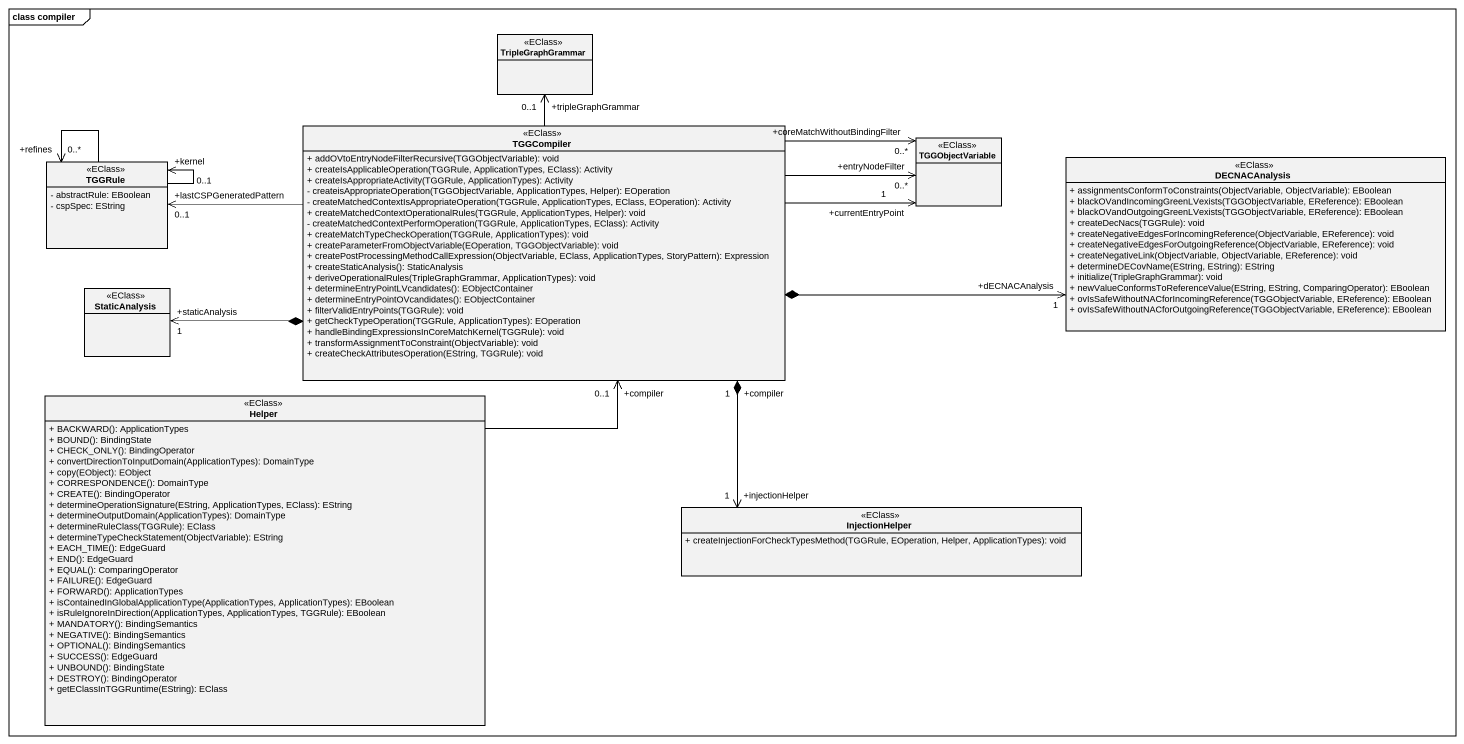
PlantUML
@startuml
mainframe class compiler
hide circle
hide empty members
skinparam classAttributeIconSize 0
class TripleGraphGrammar <<EClass>>
class TGGCompiler <<EClass>> {
  + addOVtoEntryNodeFilterRecursive(TGGObjectVariable): void
  + createIsApplicableOperation(TGGRule, ApplicationTypes, EClass): Activity
  + createIsAppropriateActivity(TGGRule, ApplicationTypes): Activity
  - createisAppropriateOperation(TGGObjectVariable, ApplicationTypes, Helper): EOperation
  - createMatchedContextIsAppropriateOperation(TGGRule, ApplicationTypes, EClass, EOperation): Activity
  + createMatchedContextOperationalRules(TGGRule, ApplicationTypes, Helper): void
  - createMatchedContextPerformOperation(TGGRule, ApplicationTypes, EClass): Activity
  + createMatchTypeCheckOperation(TGGRule, ApplicationTypes): void
  + createParameterFromObjectVariable(EOperation, TGGObjectVariable): void
  + createPostProcessingMethodCallExpression(ObjectVariable, EClass, ApplicationTypes, StoryPattern): Expression
  + createStaticAnalysis(): StaticAnalysis
  + deriveOperationalRules(TripleGraphGrammar, ApplicationTypes): void
  + determineEntryPointLVcandidates(): EObjectContainer
  + determineEntryPointOVcandidates(): EObjectContainer
  + filterValidEntryPoints(TGGRule): void
  + getCheckTypeOperation(TGGRule, ApplicationTypes): EOperation
  + handleBindingExpressionsInCoreMatchKernel(TGGRule): void
  + transformAssignmentToConstraint(ObjectVariable): void
  + createCheckAttributesOperation(EString, TGGRule): void
}
class TGGRule <<EClass>> {
  - abstractRule: EBoolean
  - cspSpec: EString
}
class TGGObjectVariable <<EClass>>
class DECNACAnalysis <<EClass>> {
  + assignmentsConformToConstraints(ObjectVariable, ObjectVariable): EBoolean
  + blackOVandIncomingGreenLVexists(TGGObjectVariable, EReference): EBoolean
  + blackOVandOutgoingGreenLVexists(TGGObjectVariable, EReference): EBoolean
  + createDecNacs(TGGRule): void
  + createNegativeEdgesForIncomingReference(ObjectVariable, EReference): void
  + createNegativeEdgesForOutgoingReference(ObjectVariable, EReference): void
  + createNegativeLink(ObjectVariable, ObjectVariable, EReference): void
  + determineDECovName(EString, EString): EString
  + initialize(TripleGraphGrammar): void
  + newValueConformsToReferenceValue(EString, EString, ComparingOperator): EBoolean
  + ovIsSafeWithoutNACforIncomingReference(TGGObjectVariable, EReference): EBoolean
  + ovIsSafeWithoutNACforOutgoingReference(TGGObjectVariable, EReference): EBoolean
}
class StaticAnalysis <<EClass>>
class Helper <<EClass>> {
  + BACKWARD(): ApplicationTypes
  + BOUND(): BindingState
  + CHECK_ONLY(): BindingOperator
  + convertDirectionToInputDomain(ApplicationTypes): DomainType
  + copy(EObject): EObject
  + CORRESPONDENCE(): DomainType
  + CREATE(): BindingOperator
  + determineOperationSignature(EString, ApplicationTypes, EClass): EString
  + determineOutputDomain(ApplicationTypes): DomainType
  + determineRuleClass(TGGRule): EClass
  + determineTypeCheckStatement(ObjectVariable): EString
  + EACH_TIME(): EdgeGuard
  + END(): EdgeGuard
  + EQUAL(): ComparingOperator
  + FAILURE(): EdgeGuard
  + FORWARD(): ApplicationTypes
  + isContainedInGlobalApplicationType(ApplicationTypes, ApplicationTypes): EBoolean
  + isRuleIgnoreInDirection(ApplicationTypes, ApplicationTypes, TGGRule): EBoolean
  + MANDATORY(): BindingSemantics
  + NEGATIVE(): BindingSemantics
  + OPTIONAL(): BindingSemantics
  + SUCCESS(): EdgeGuard
  + UNBOUND(): BindingState
  + DESTROY(): BindingOperator
  + getEClassInTGGRuntime(EString): EClass
}
class InjectionHelper <<EClass>> {
  + createInjectionForCheckTypesMethod(TGGRule, EOperation, Helper, ApplicationTypes): void
}
TGGCompiler -up-> "+tripleGraphGrammar\n0..1" TripleGraphGrammar
TGGCompiler -left-> "+lastCSPGeneratedPattern\n0..1" TGGRule
TGGCompiler -right-> "+coreMatchWithoutBindingFilter\n0..*" TGGObjectVariable
TGGCompiler -right-> "+entryNodeFilter\n0..*" TGGObjectVariable
TGGCompiler -right-> "+currentEntryPoint\n1" TGGObjectVariable
TGGCompiler *-right-> "+dECNACAnalysis\n1" DECNACAnalysis
TGGCompiler *-left-> "+staticAnalysis\n1" StaticAnalysis
TGGCompiler "+compiler\n1" *--> "+injectionHelper\n1" InjectionHelper
TGGRule --> "+refines\n0..*" TGGRule
TGGRule --> "+kernel\n0..1" TGGRule
Helper -up-> "+compiler\n0..1" TGGCompiler
@enduml
